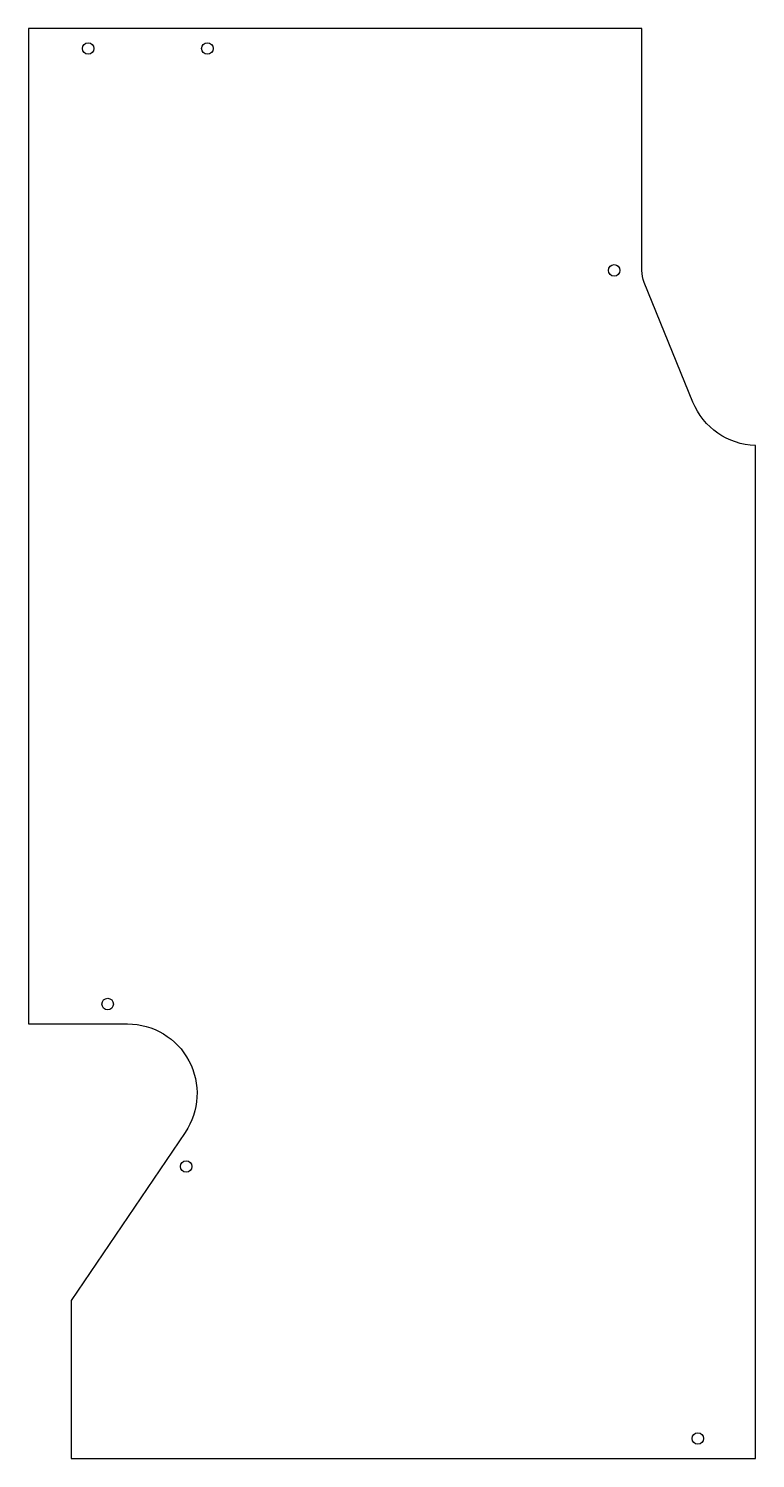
# Model space of a CAD drawing. Header units: millimetres. Extents: x -183 to 0, y -5 to 355.
import ezdxf

# ---------------------------------------------------------------- set-up
doc = ezdxf.new("R2010")
doc.units = ezdxf.units.MM

msp = doc.modelspace()

# ---------------------------------------------------------------- linework, layer by layer
msp.add_lwpolyline([(-28.47, 291.11, -0.096822), (-29.06, 294.12), (-29.06, 355), (-183.42, 355), (-183.42, 104.4), (-158.52, 104.4, -0.601403), (-144.03, 77.09), (-172.68, 34.76), (-172.68, -5), (-0.5, -5), (-0.5, 250.04, -0.297361), (-16.21, 260.95)], format="xyb", close=True)
for centre in [(-168.42, 350), (-138.42, 350), (-36.06, 294.12), (-163.52, 109.4), (-143.75, 68.48), (-15, 0)]:
    msp.add_circle(centre, 1.45)

doc.saveas('drawing.dxf')
